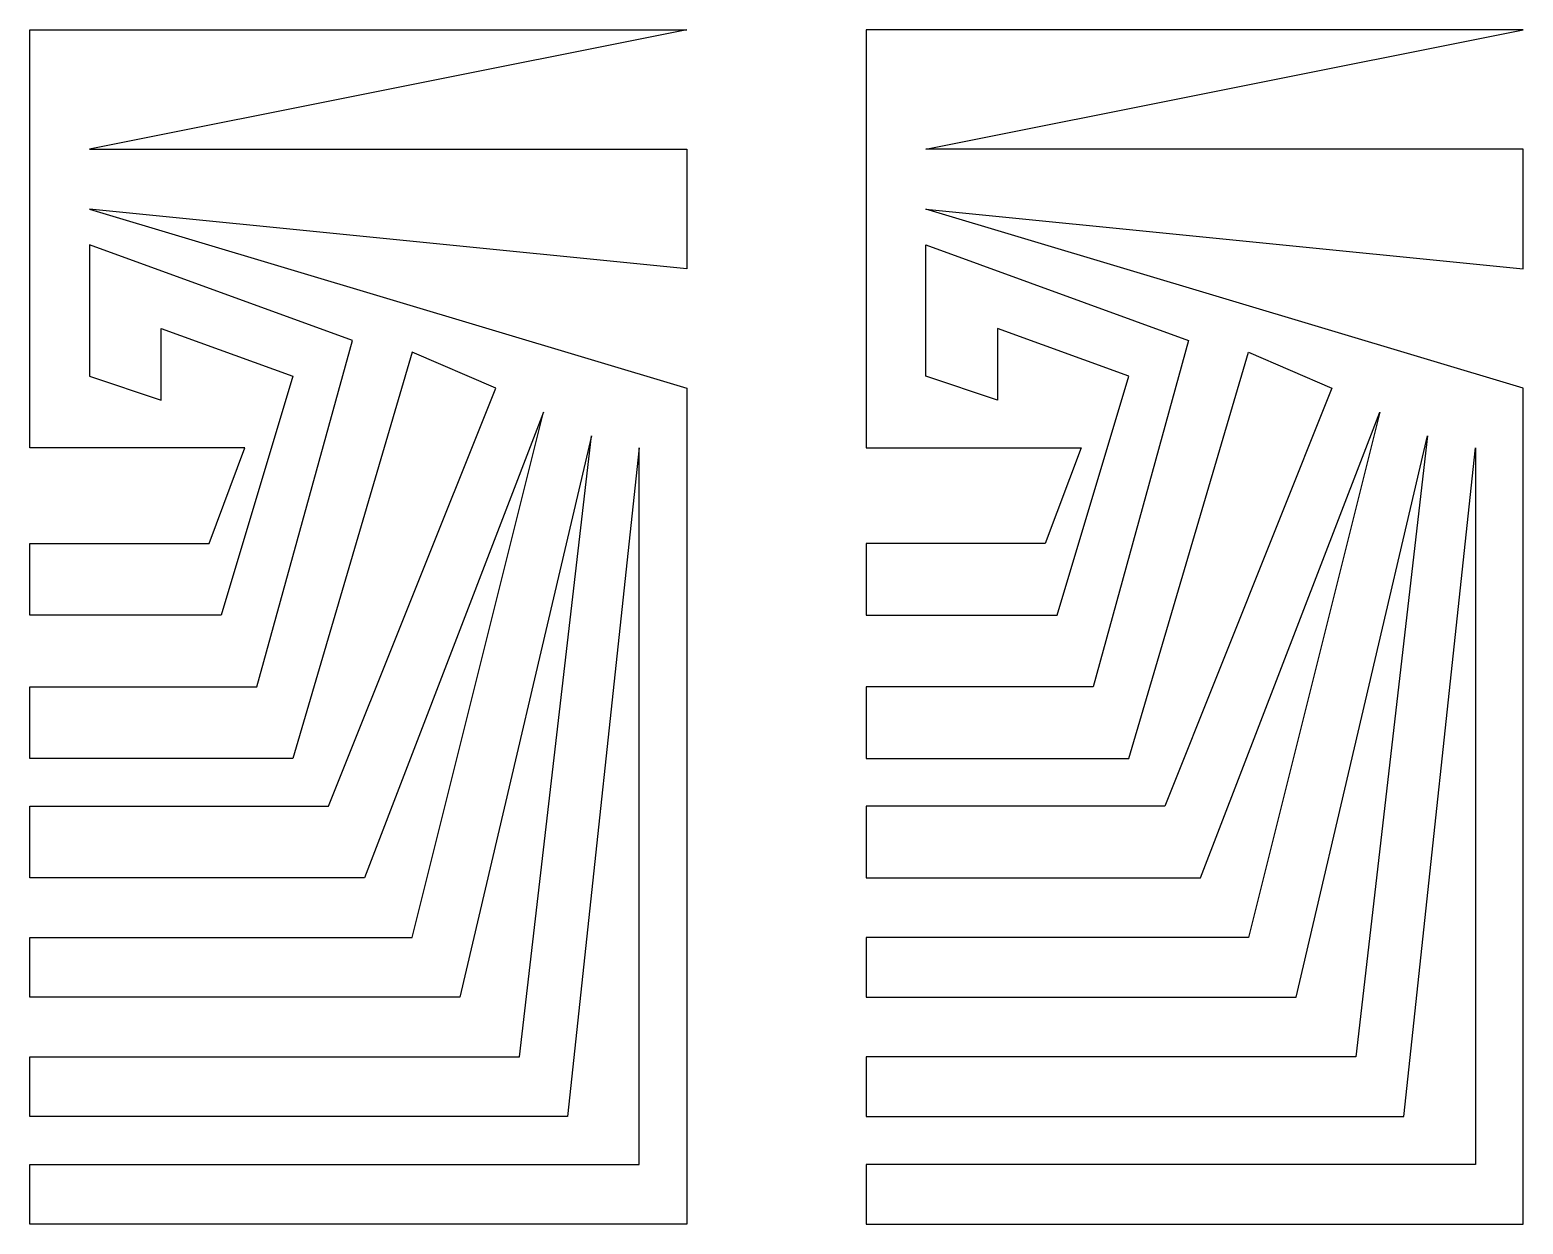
# Model space of a CAD drawing. Extents: x -70 to 55, y -150 to -50.
import ezdxf

# ---------------------------------------------------------------- set-up
doc = ezdxf.new("R2010")
doc.units = 0
doc.layers.add('DEFAULT', color=7, linetype='CONTINUOUS')

msp = doc.modelspace()

# ---------------------------------------------------------------- linework, layer by layer
at = {"layer": 'DEFAULT'}
for p, q in [((-70, -50), (-15, -50)), ((-70, -85), (-70, -50)), ((-15, -50), (-65, -60)), ((0, -50), (0, -85)), ((55, -50), (0, -50)), ((5, -60), (55, -50)), ((-65, -60), (-15, -60)), ((-15, -60), (-15, -70)), ((55, -60), (5, -60)), ((55, -70), (55, -60)), ((-15, -70), (-65, -65)), ((-65, -65), (-15, -80)), ((55, -80), (5, -65)), ((5, -65), (55, -70)), ((-43, -76), (-65, -68)), ((-65, -68), (-65, -79)), ((5, -79), (5, -68)), ((5, -68), (27, -76)), ((-59, -81), (-59, -75)), ((-59, -75), (-48, -79)), ((22, -79), (11, -75)), ((11, -75), (11, -81)), ((-51, -105), (-43, -76)), ((27, -76), (19, -105)), ((-38, -77), (-48, -111)), ((-31, -80), (-38, -77)), ((22, -111), (32, -77)), ((32, -77), (39, -80)), ((-65, -79), (-59, -81)), ((-48, -79), (-54, -99)), ((-45, -115), (-31, -80)), ((-15, -80), (-15, -150)), ((11, -81), (5, -79)), ((16, -99), (22, -79)), ((39, -80), (25, -115)), ((55, -150), (55, -80)), ((-27, -82), (-42, -121)), ((-38, -126), (-27, -82)), ((28, -121), (43, -82)), ((43, -82), (32, -126)), ((-52, -85), (-70, -85)), ((-55, -93), (-52, -85)), ((-23, -84), (-34, -131)), ((-29, -136), (-23, -84)), ((-19, -85), (-25, -141)), ((-19, -145), (-19, -85)), ((0, -85), (18, -85)), ((18, -85), (15, -93)), ((36, -131), (47, -84)), ((47, -84), (41, -136)), ((45, -141), (51, -85)), ((51, -85), (51, -145)), ((-70, -99), (-70, -93)), ((-70, -93), (-55, -93)), ((15, -93), (0, -93)), ((0, -93), (0, -99)), ((-54, -99), (-70, -99)), ((0, -99), (16, -99)), ((-70, -111), (-70, -105)), ((-70, -105), (-51, -105)), ((19, -105), (0, -105)), ((0, -105), (0, -111)), ((-48, -111), (-70, -111)), ((0, -111), (22, -111)), ((-70, -121), (-70, -115)), ((-70, -115), (-45, -115)), ((25, -115), (0, -115)), ((0, -115), (0, -121)), ((-42, -121), (-70, -121)), ((0, -121), (28, -121)), ((-70, -131), (-70, -126)), ((-70, -126), (-38, -126)), ((32, -126), (0, -126)), ((0, -126), (0, -131)), ((-34, -131), (-70, -131)), ((0, -131), (36, -131)), ((-70, -141), (-70, -136)), ((-70, -136), (-29, -136)), ((41, -136), (0, -136)), ((0, -136), (0, -141)), ((-25, -141), (-70, -141)), ((0, -141), (45, -141)), ((-70, -150), (-70, -145)), ((-70, -145), (-19, -145)), ((51, -145), (0, -145)), ((0, -145), (0, -150)), ((-15, -150), (-70, -150)), ((0, -150), (55, -150))]:
    msp.add_line(p, q, dxfattribs=at)

doc.saveas('drawing.dxf')
